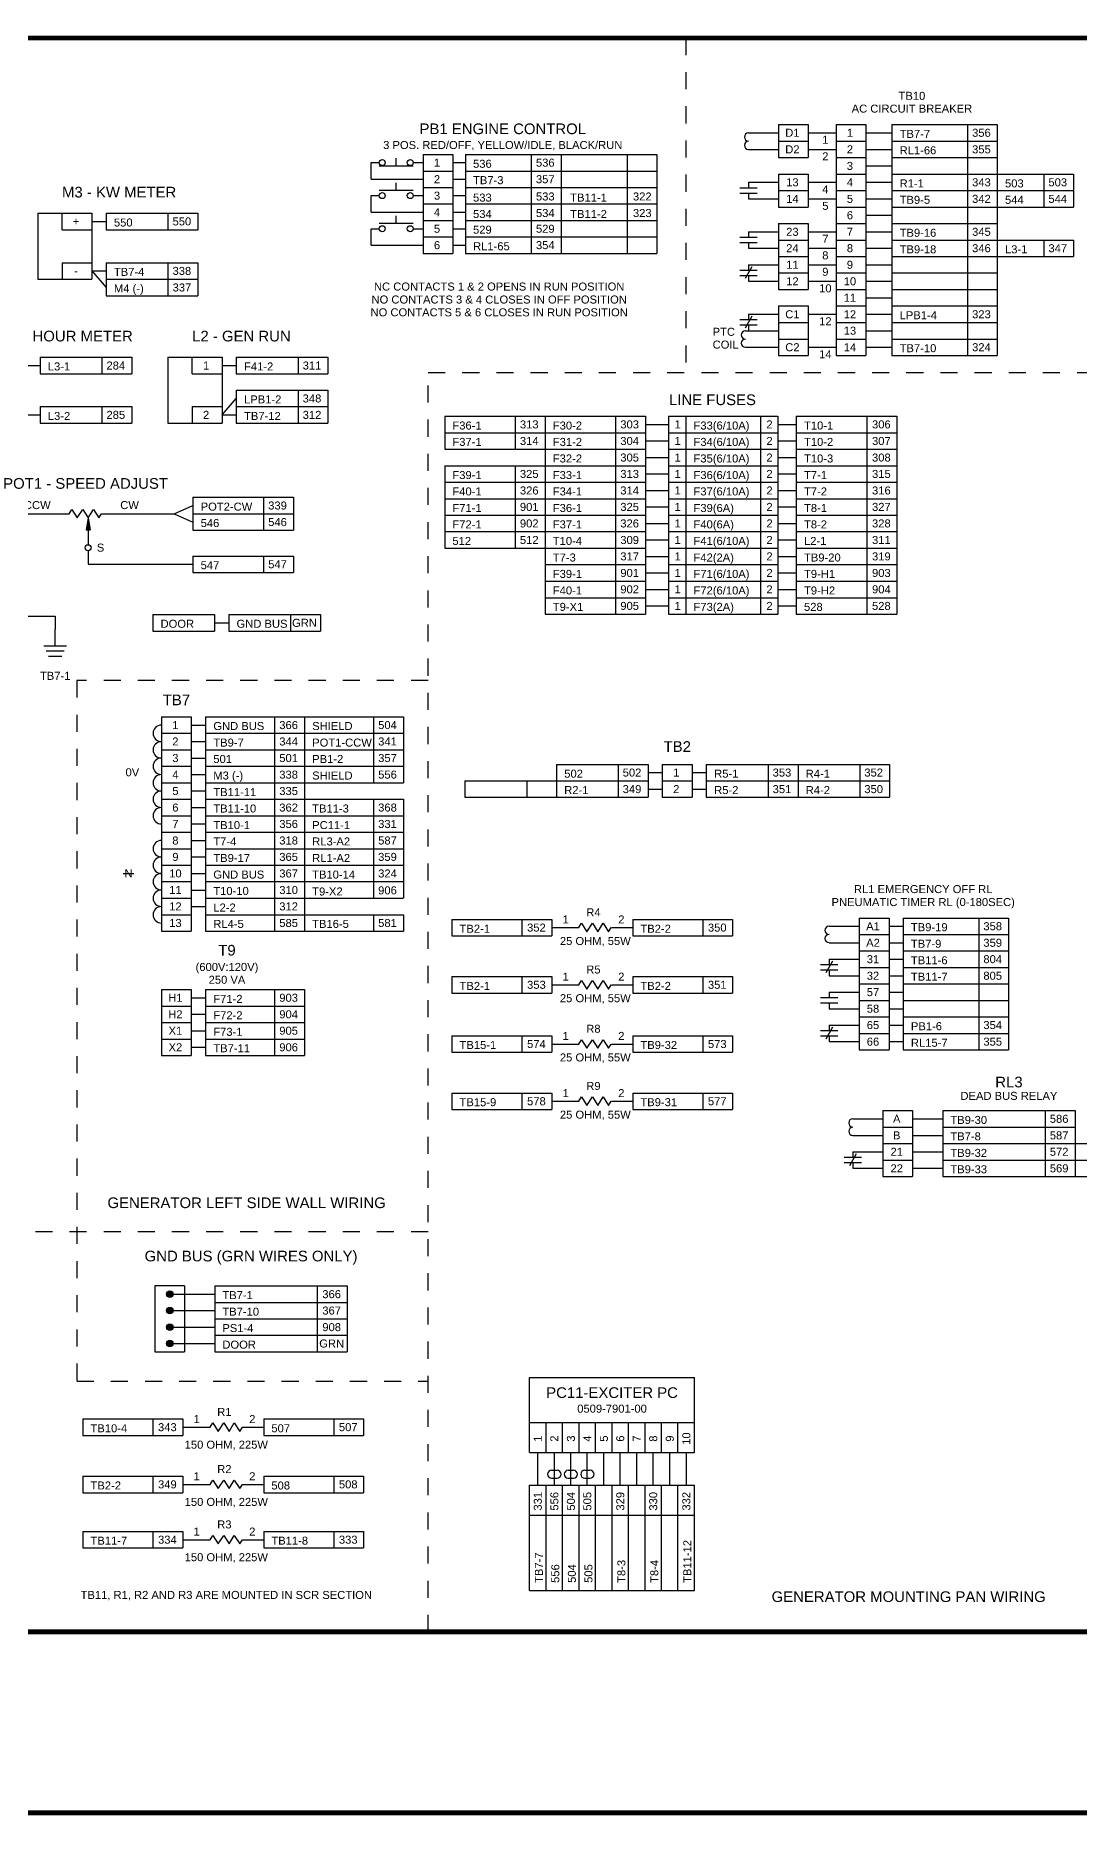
# Model space of a CAD drawing. Extents: x 1.2 to 17.9, y -2.5 to 7.9.
# Drawn here: x 6.13 to 12.24, y -2.49 to 7.93 of the extents above; entities that cross this region are included whole.
import ezdxf
from ezdxf.enums import TextEntityAlignment as Align

# ---------------------------------------------------------------- set-up
doc = ezdxf.new("R2010")
doc.units = 0
doc.header["$MEASUREMENT"] = 0
doc.linetypes.add('DASHED2', pattern=[0.375, 0.25, -0.125])
doc.layers.get('0').update_dxf_attribs({"linetype": 'CONTINUOUS'})
doc.layers.add('DRAWING', color=7, linetype='CONTINUOUS')
doc.styles.get("Standard").update_dxf_attribs({"font": 'ARIAL.TTF'})

# ---------------------------------------------------------------- blocks, each defined once
blk = doc.blocks.new('npcap')
for p, q in [((0, 0.051), (0, -0.051)), ((0.031, 0.051), (0.031, -0.051))]:
    blk.add_line(p, q)
blk = doc.blocks.new('N_C_contact')
for p, q in [((0.051, 0.031), (-0.051, 0.031)), ((0.051, 0), (-0.051, 0)), ((-0.02, -0.019), (0.02, 0.05))]:
    blk.add_line(p, q)
blk = doc.blocks.new('resistor')
for p, q in [((0, 0), (0.016, 0.025)), ((0.016, 0.025), (0.047, -0.025)), ((0.047, -0.025), (0.08, 0.025)), ((0.08, 0.025), (0.111, -0.025)), ((0.111, -0.025), (0.142, 0.025)), ((0.142, 0.025), (0.174, -0.025)), ((0.174, -0.025), (0.189, 0))]:
    blk.add_line(p, q)
blk = doc.blocks.new('dot')
h = blk.add_hatch(color=256)
edge = h.paths.add_edge_path()
edge.add_arc((0, 0), 0.0249, 0, 360)
blk.add_circle((0, 0), 0.0249)
blk = doc.blocks.new('pot_arrow')
blk.add_hatch(color=256).paths.add_polyline_path([(-0.068, 0.011), (-0.068, -0.011), (0, 0)])
for p, q in [((-0.068, 0.011), (-0.068, -0.011)), ((0, 0), (-0.068, 0.011)), ((0, 0), (-0.068, -0.011))]:
    blk.add_line(p, q)
blk = doc.blocks.new('gnd')
for p, q in [((0, -0.099), (0, 0)), ((0.066, -0.099), (-0.066, -0.099)), ((0.053, -0.13), (-0.053, -0.13)), ((0.039, -0.161), (-0.039, -0.161))]:
    blk.add_line(p, q)

msp = doc.modelspace()

# ---------------------------------------------------------------- linework, layer by layer
at = {"color": 7, "const_width": 0.0288}
msp.add_lwpolyline([(17.853, -2.476), (17.853, 7.919), (1.221, 7.919), (1.221, -2.476)], close=True, dxfattribs=at)
msp.add_lwpolyline([(1.221, -1.416), (17.853, -1.416)], dxfattribs=at)
at = {"layer": 'DRAWING', "color": 7, "linetype": 'DASHED2', "ltscale": 0.25}
for p, q in [((9.933, 7.919), (9.933, 5.96)), ((8.424, -1.416), (8.424, 5.96)), ((8.424, 5.96), (13.482, 5.96)), ((6.366, 4.156), (6.366, 0.053)), ((8.424, 4.156), (6.366, 4.156)), ((8.424, 0.927), (1.221, 0.927)), ((6.366, 0.053), (8.424, 0.053))]:
    msp.add_line(p, q, dxfattribs=at)
at = {"layer": 'DRAWING', "color": 7}
for p, q in [((10.475, 7.412), (10.475, 7.219)), ((10.475, 7.412), (10.65, 7.412)), ((10.65, 7.412), (10.65, 7.219)), ((10.813, 7.412), (10.813, 6.06)), ((10.813, 7.412), (10.987, 7.412)), ((10.987, 7.412), (10.987, 6.06)), ((11.14, 7.412), (11.14, 6.06)), ((11.14, 7.412), (11.757, 7.412)), ((11.582, 7.412), (11.582, 6.06)), ((11.757, 7.412), (11.757, 6.06)), ((10.3, 7.364), (10.475, 7.364)), ((10.475, 7.315), (10.65, 7.315)), ((10.65, 7.364), (10.813, 7.364)), ((10.813, 7.315), (10.987, 7.315)), ((10.987, 7.364), (11.14, 7.364)), ((11.14, 7.315), (11.757, 7.315)), ((8.237, 7.171), (8.237, 7.215)), ((8.394, 7.237), (8.569, 7.237)), ((8.394, 7.237), (8.394, 6.657)), ((8.569, 7.237), (8.569, 6.657)), ((8.642, 7.237), (9.764, 7.237)), ((8.642, 7.237), (8.642, 6.657)), ((9.028, 7.237), (9.028, 6.657)), ((9.203, 7.237), (9.203, 6.657)), ((9.589, 7.237), (9.589, 6.657)), ((9.764, 7.237), (9.764, 6.657)), ((10.3, 7.267), (10.475, 7.267)), ((10.475, 7.219), (10.65, 7.219)), ((10.65, 7.267), (10.813, 7.267)), ((10.813, 7.219), (10.987, 7.219)), ((10.987, 7.267), (11.14, 7.267)), ((11.14, 7.219), (11.757, 7.219)), ((8.091, 7.092), (8.091, 7.189)), ((8.091, 7.189), (8.137, 7.189)), ((8.091, 7.092), (8.394, 7.092)), ((8.137, 7.171), (8.336, 7.171)), ((8.336, 7.189), (8.394, 7.189)), ((8.394, 7.14), (8.569, 7.14)), ((8.569, 7.189), (8.642, 7.189)), ((8.569, 7.092), (8.642, 7.092)), ((8.642, 7.14), (9.764, 7.14)), ((10.475, 7.122), (10.65, 7.122)), ((10.475, 7.122), (10.475, 6.929)), ((10.65, 7.122), (10.65, 6.929)), ((10.813, 7.122), (10.987, 7.122)), ((10.987, 7.17), (11.14, 7.17)), ((11.14, 7.122), (12.204, 7.122)), ((12.029, 7.122), (12.029, 6.929)), ((12.204, 7.122), (12.204, 6.929)), ((8.091, 6.996), (8.137, 6.996)), ((8.091, 6.899), (8.091, 6.996)), ((8.137, 7.027), (8.336, 7.027)), ((8.237, 7.027), (8.237, 7.071)), ((8.336, 6.996), (8.394, 6.996)), ((8.394, 7.044), (8.569, 7.044)), ((8.569, 6.996), (8.642, 6.996)), ((8.642, 7.044), (9.764, 7.044)), ((10.3, 7.074), (10.475, 7.074)), ((10.3, 7.074), (10.3, 7.043)), ((10.3, 7.011), (10.3, 6.977)), ((10.475, 7.026), (10.65, 7.026)), ((10.65, 7.074), (10.813, 7.074)), ((10.813, 7.026), (10.987, 7.026)), ((10.987, 7.074), (11.14, 7.074)), ((11.14, 7.026), (12.204, 7.026)), ((6.138, 6.893), (6.138, 6.507)), ((6.138, 6.893), (6.455, 6.893)), ((6.28, 6.796), (6.28, 6.893)), ((6.455, 6.893), (6.455, 6.507)), ((6.539, 6.893), (7.075, 6.893)), ((6.539, 6.893), (6.539, 6.796)), ((6.9, 6.893), (6.9, 6.796)), ((7.075, 6.893), (7.075, 6.796)), ((8.091, 6.899), (8.394, 6.899)), ((8.394, 6.947), (8.569, 6.947)), ((8.569, 6.899), (8.642, 6.899)), ((8.642, 6.947), (9.764, 6.947)), ((10.3, 6.977), (10.475, 6.977)), ((10.475, 6.929), (10.65, 6.929)), ((10.65, 6.977), (10.813, 6.977)), ((10.813, 6.929), (10.987, 6.929)), ((10.987, 6.977), (11.14, 6.977)), ((10.987, 6.881), (11.14, 6.881)), ((11.14, 6.929), (12.204, 6.929)), ((6.28, 6.796), (6.455, 6.796)), ((6.455, 6.845), (6.539, 6.845)), ((6.539, 6.796), (7.075, 6.796)), ((8.091, 6.802), (8.137, 6.802)), ((8.091, 6.706), (8.091, 6.802)), ((8.137, 6.834), (8.336, 6.834)), ((8.237, 6.834), (8.237, 6.878)), ((8.336, 6.802), (8.394, 6.802)), ((8.394, 6.851), (8.569, 6.851)), ((8.569, 6.802), (8.642, 6.802)), ((8.642, 6.851), (9.764, 6.851)), ((10.3, 6.784), (10.475, 6.784)), ((10.3, 6.784), (10.3, 6.753)), ((10.475, 6.832), (10.65, 6.832)), ((10.475, 6.832), (10.475, 6.446)), ((10.65, 6.832), (10.65, 6.446)), ((10.65, 6.784), (10.813, 6.784)), ((10.813, 6.832), (10.987, 6.832)), ((10.987, 6.784), (11.14, 6.784)), ((11.14, 6.832), (11.757, 6.832)), ((8.091, 6.706), (8.394, 6.706)), ((8.394, 6.754), (8.569, 6.754)), ((8.569, 6.706), (8.642, 6.706)), ((8.642, 6.754), (9.764, 6.754)), ((10.3, 6.722), (10.3, 6.688)), ((10.3, 6.688), (10.475, 6.688)), ((10.475, 6.736), (10.65, 6.736)), ((10.65, 6.688), (10.813, 6.688)), ((10.813, 6.736), (10.987, 6.736)), ((10.987, 6.688), (11.14, 6.688)), ((11.14, 6.736), (12.204, 6.736)), ((12.029, 6.736), (12.029, 6.639)), ((12.204, 6.736), (12.204, 6.639)), ((6.28, 6.603), (6.455, 6.603)), ((6.28, 6.603), (6.28, 6.507)), ((6.539, 6.603), (7.075, 6.603)), ((6.539, 6.603), (6.539, 6.41)), ((6.9, 6.603), (6.9, 6.41)), ((7.075, 6.603), (7.075, 6.41)), ((8.394, 6.657), (8.569, 6.657)), ((8.642, 6.657), (9.764, 6.657)), ((10.3, 6.591), (10.3, 6.56)), ((10.3, 6.591), (10.475, 6.591)), ((10.475, 6.639), (10.65, 6.639)), ((10.65, 6.591), (10.813, 6.591)), ((10.813, 6.639), (10.987, 6.639)), ((10.987, 6.591), (11.14, 6.591)), ((11.14, 6.639), (12.204, 6.639)), ((6.138, 6.507), (6.455, 6.507)), ((6.455, 6.555), (6.539, 6.458)), ((6.455, 6.555), (6.539, 6.555)), ((6.539, 6.507), (7.075, 6.507)), ((10.3, 6.528), (10.3, 6.494)), ((10.3, 6.494), (10.475, 6.494)), ((10.475, 6.543), (10.65, 6.543)), ((10.65, 6.494), (10.813, 6.494)), ((10.813, 6.543), (10.987, 6.543)), ((10.987, 6.494), (11.14, 6.494)), ((11.14, 6.543), (11.757, 6.543)), ((6.539, 6.41), (7.075, 6.41)), ((10.475, 6.446), (10.65, 6.446)), ((10.813, 6.446), (10.987, 6.446)), ((10.987, 6.398), (11.14, 6.398)), ((11.14, 6.446), (11.757, 6.446)), ((10.3, 6.301), (10.3, 6.27)), ((10.3, 6.301), (10.475, 6.301)), ((10.475, 6.35), (10.65, 6.35)), ((10.475, 6.35), (10.475, 6.06)), ((10.65, 6.35), (10.65, 6.06)), ((10.65, 6.301), (10.813, 6.301)), ((10.813, 6.35), (10.987, 6.35)), ((10.987, 6.301), (11.14, 6.301)), ((11.14, 6.35), (11.757, 6.35)), ((10.282, 6.205), (10.475, 6.205)), ((10.3, 6.239), (10.3, 6.205)), ((10.475, 6.253), (10.65, 6.253)), ((10.475, 6.156), (10.65, 6.156)), ((10.813, 6.253), (10.987, 6.253)), ((10.813, 6.156), (10.987, 6.156)), ((10.987, 6.205), (11.14, 6.205)), ((11.14, 6.253), (11.757, 6.253)), ((11.14, 6.156), (11.757, 6.156)), ((6.152, 6.05), (6.152, 5.953)), ((6.152, 6.05), (6.688, 6.05)), ((6.513, 6.05), (6.513, 5.953)), ((6.688, 6.05), (6.688, 5.953)), ((6.9, 6.05), (6.9, 5.663)), ((6.9, 6.05), (7.217, 6.05)), ((7.042, 5.953), (7.042, 6.05)), ((7.217, 6.05), (7.217, 5.663)), ((7.3, 6.05), (7.3, 5.953)), ((7.3, 6.05), (7.837, 6.05)), ((7.662, 6.05), (7.662, 5.953)), ((7.837, 6.05), (7.837, 5.953)), ((10.282, 6.108), (10.475, 6.108)), ((10.475, 6.06), (10.65, 6.06)), ((10.65, 6.108), (10.813, 6.108)), ((10.813, 6.06), (10.987, 6.06)), ((10.987, 6.108), (11.14, 6.108)), ((11.14, 6.06), (11.757, 6.06)), ((6.068, 6.001), (6.152, 6.001)), ((6.152, 5.953), (6.688, 5.953)), ((7.042, 5.953), (7.217, 5.953)), ((7.217, 6.001), (7.3, 6.001)), ((7.3, 5.953), (7.837, 5.953)), ((7.3, 5.857), (7.837, 5.857)), ((7.3, 5.857), (7.3, 5.663)), ((7.662, 5.857), (7.662, 5.663)), ((7.837, 5.857), (7.837, 5.663)), ((6.152, 5.76), (6.688, 5.76)), ((6.152, 5.76), (6.152, 5.663)), ((6.513, 5.76), (6.513, 5.663)), ((6.688, 5.76), (6.688, 5.663)), ((7.042, 5.76), (7.217, 5.76)), ((7.042, 5.76), (7.042, 5.663)), ((7.217, 5.712), (7.3, 5.808)), ((7.3, 5.76), (7.837, 5.76)), ((6.068, 5.712), (6.152, 5.712)), ((6.152, 5.663), (6.688, 5.663)), ((6.9, 5.663), (7.217, 5.663)), ((7.217, 5.712), (7.3, 5.712)), ((7.3, 5.663), (7.837, 5.663)), ((8.521, 5.704), (9.697, 5.704)), ((8.521, 5.704), (8.521, 5.511)), ((8.934, 5.704), (8.934, 5.511)), ((9.109, 5.704), (9.109, 4.545)), ((9.522, 5.704), (9.522, 4.545)), ((9.697, 5.704), (9.697, 4.545)), ((9.697, 5.656), (9.832, 5.656)), ((9.832, 5.704), (10.471, 5.704)), ((9.832, 5.704), (9.832, 4.545)), ((9.933, 5.704), (9.933, 4.545)), ((10.371, 5.704), (10.371, 4.545)), ((10.471, 5.704), (10.471, 4.545)), ((10.471, 5.656), (10.58, 5.656)), ((10.58, 5.704), (11.168, 5.704)), ((10.58, 5.704), (10.58, 4.545)), ((10.993, 5.704), (10.993, 4.545)), ((11.168, 5.704), (11.168, 4.545)), ((8.521, 5.607), (9.697, 5.607)), ((9.697, 5.559), (9.832, 5.559)), ((9.832, 5.607), (10.471, 5.607)), ((10.471, 5.559), (10.58, 5.559)), ((10.58, 5.607), (11.168, 5.607)), ((8.521, 5.511), (9.697, 5.511)), ((9.697, 5.462), (9.832, 5.462)), ((9.832, 5.511), (10.471, 5.511)), ((10.471, 5.462), (10.58, 5.462)), ((10.58, 5.511), (11.168, 5.511)), ((8.521, 5.414), (9.697, 5.414)), ((8.521, 5.414), (8.521, 4.931)), ((8.521, 5.318), (9.697, 5.318)), ((8.934, 5.414), (8.934, 4.931)), ((9.697, 5.366), (9.832, 5.366)), ((9.832, 5.414), (10.471, 5.414)), ((9.832, 5.318), (10.471, 5.318)), ((10.471, 5.366), (10.58, 5.366)), ((10.58, 5.414), (11.168, 5.414)), ((10.58, 5.318), (11.168, 5.318)), ((7.047, 5.229), (7.635, 5.229)), ((7.047, 5.229), (7.047, 5.036)), ((7.46, 5.229), (7.46, 5.036)), ((7.635, 5.229), (7.635, 5.036)), ((8.521, 5.221), (9.697, 5.221)), ((9.697, 5.269), (9.832, 5.269)), ((9.832, 5.221), (10.471, 5.221)), ((10.471, 5.269), (10.58, 5.269)), ((10.58, 5.221), (11.168, 5.221)), ((5.904, 5.133), (6.322, 5.133)), ((6.511, 5.133), (6.937, 5.133)), ((6.937, 5.133), (7.047, 5.181)), ((6.937, 5.133), (7.047, 5.084)), ((7.047, 5.133), (7.635, 5.133)), ((8.521, 5.124), (9.697, 5.124)), ((9.697, 5.173), (9.832, 5.173)), ((9.832, 5.124), (10.471, 5.124)), ((10.471, 5.173), (10.58, 5.173)), ((10.58, 5.124), (11.168, 5.124)), ((6.433, 5.107), (6.433, 4.952)), ((7.047, 5.036), (7.635, 5.036)), ((8.521, 5.028), (9.697, 5.028)), ((9.697, 5.076), (9.832, 5.076)), ((9.832, 5.028), (10.471, 5.028)), ((10.471, 5.076), (10.58, 5.076)), ((10.58, 5.028), (11.168, 5.028)), ((6.433, 4.916), (6.433, 4.837)), ((8.521, 4.931), (9.697, 4.931)), ((9.697, 4.979), (9.832, 4.979)), ((9.832, 4.931), (10.471, 4.931)), ((10.471, 4.979), (10.58, 4.979)), ((10.58, 4.931), (11.168, 4.931)), ((6.433, 4.837), (7.047, 4.837)), ((7.047, 4.885), (7.635, 4.885)), ((7.047, 4.885), (7.047, 4.789)), ((7.46, 4.885), (7.46, 4.789)), ((7.635, 4.885), (7.635, 4.789)), ((9.109, 4.835), (9.697, 4.835)), ((9.697, 4.883), (9.832, 4.883)), ((9.832, 4.835), (10.471, 4.835)), ((10.471, 4.883), (10.58, 4.883)), ((10.58, 4.835), (11.168, 4.835)), ((7.047, 4.789), (7.635, 4.789)), ((9.109, 4.738), (9.697, 4.738)), ((9.697, 4.786), (9.832, 4.786)), ((9.832, 4.738), (10.471, 4.738)), ((10.471, 4.786), (10.58, 4.786)), ((10.58, 4.738), (11.168, 4.738)), ((9.109, 4.641), (9.697, 4.641)), ((9.697, 4.69), (9.832, 4.69)), ((9.697, 4.593), (9.832, 4.593)), ((9.832, 4.641), (10.471, 4.641)), ((10.471, 4.69), (10.58, 4.69)), ((10.471, 4.593), (10.58, 4.593)), ((10.58, 4.641), (11.168, 4.641)), ((5.357, 4.533), (6.24, 4.533)), ((6.24, 4.533), (6.24, 4.457)), ((6.812, 4.542), (6.812, 4.446)), ((6.812, 4.542), (7.173, 4.542)), ((7.173, 4.542), (7.173, 4.446)), ((7.173, 4.494), (7.256, 4.494)), ((7.256, 4.542), (7.793, 4.542)), ((7.256, 4.542), (7.256, 4.446)), ((7.618, 4.542), (7.618, 4.446)), ((7.793, 4.542), (7.793, 4.446)), ((9.109, 4.545), (9.697, 4.545)), ((9.832, 4.545), (10.471, 4.545)), ((10.58, 4.545), (11.168, 4.545)), ((6.812, 4.446), (7.173, 4.446)), ((7.256, 4.446), (7.793, 4.446)), ((6.862, 3.943), (6.862, 2.688)), ((6.862, 3.943), (7.037, 3.943)), ((7.037, 3.943), (7.037, 2.688)), ((7.037, 3.895), (7.121, 3.895)), ((7.121, 3.943), (7.121, 2.688)), ((7.121, 3.943), (8.279, 3.943)), ((7.525, 3.943), (7.525, 2.688)), ((7.7, 3.943), (7.7, 2.688)), ((8.104, 3.943), (8.104, 3.557)), ((8.279, 3.943), (8.279, 3.557)), ((6.862, 3.847), (7.037, 3.847)), ((7.037, 3.799), (7.121, 3.799)), ((7.121, 3.847), (8.279, 3.847)), ((6.862, 3.75), (7.037, 3.75)), ((6.862, 3.654), (7.037, 3.654)), ((7.037, 3.702), (7.121, 3.702)), ((7.121, 3.75), (8.279, 3.75)), ((7.121, 3.654), (8.279, 3.654)), ((9.175, 3.665), (9.175, 3.472)), ((9.175, 3.665), (9.712, 3.665)), ((9.537, 3.665), (9.537, 3.472)), ((9.712, 3.665), (9.712, 3.472)), ((9.795, 3.665), (9.795, 3.472)), ((9.795, 3.665), (9.97, 3.665)), ((9.97, 3.665), (9.97, 3.472)), ((10.053, 3.665), (10.053, 3.472)), ((10.053, 3.665), (11.126, 3.665)), ((10.415, 3.665), (10.415, 3.472)), ((10.59, 3.665), (10.59, 3.472)), ((10.951, 3.665), (10.951, 3.472)), ((11.126, 3.665), (11.126, 3.472)), ((6.862, 3.557), (7.037, 3.557)), ((7.037, 3.605), (7.121, 3.605)), ((7.121, 3.557), (8.279, 3.557)), ((8.639, 3.569), (9.712, 3.569)), ((8.639, 3.569), (8.639, 3.472)), ((9.001, 3.569), (9.001, 3.472)), ((9.712, 3.617), (9.795, 3.617)), ((9.795, 3.569), (9.97, 3.569)), ((9.97, 3.617), (10.053, 3.617)), ((10.053, 3.569), (11.126, 3.569)), ((6.862, 3.461), (7.037, 3.461)), ((7.037, 3.509), (7.121, 3.509)), ((7.121, 3.461), (8.279, 3.461)), ((8.104, 3.461), (8.104, 2.879)), ((8.279, 3.461), (8.279, 2.881)), ((8.639, 3.472), (9.712, 3.472)), ((9.712, 3.52), (9.795, 3.52)), ((9.795, 3.472), (9.97, 3.472)), ((9.97, 3.52), (10.053, 3.52)), ((10.053, 3.472), (11.126, 3.472)), ((6.862, 3.364), (7.037, 3.364)), ((7.037, 3.412), (7.121, 3.412)), ((7.121, 3.364), (8.279, 3.364)), ((6.862, 3.267), (7.037, 3.267)), ((7.037, 3.316), (7.121, 3.316)), ((7.121, 3.267), (8.279, 3.267)), ((6.862, 3.171), (7.037, 3.171)), ((7.037, 3.219), (7.121, 3.219)), ((7.121, 3.171), (8.279, 3.171)), ((6.639, 3.026), (6.701, 3.026)), ((6.862, 3.074), (7.037, 3.074)), ((7.037, 3.123), (7.121, 3.123)), ((7.037, 3.026), (7.121, 3.026)), ((7.121, 3.074), (8.279, 3.074)), ((6.862, 2.978), (7.037, 2.978)), ((7.037, 2.929), (7.121, 2.929)), ((7.121, 2.978), (8.279, 2.978)), ((6.862, 2.881), (7.037, 2.881)), ((7.037, 2.833), (7.121, 2.833)), ((7.121, 2.881), (8.277, 2.881)), ((6.862, 2.784), (7.037, 2.784)), ((7.121, 2.784), (8.279, 2.784)), ((8.104, 2.784), (8.104, 2.688)), ((8.279, 2.784), (8.279, 2.688)), ((8.563, 2.757), (9.148, 2.757)), ((8.563, 2.757), (8.563, 2.66)), ((8.973, 2.757), (8.973, 2.66)), ((9.148, 2.757), (9.148, 2.66)), ((9.622, 2.757), (10.207, 2.757)), ((9.622, 2.757), (9.622, 2.66)), ((10.032, 2.757), (10.032, 2.66)), ((10.207, 2.757), (10.207, 2.66)), ((10.772, 2.717), (10.948, 2.717)), ((10.948, 2.765), (10.948, 1.993)), ((10.948, 2.765), (11.123, 2.765)), ((11.123, 2.765), (11.123, 1.993)), ((11.123, 2.717), (11.206, 2.717)), ((11.206, 2.765), (11.823, 2.765)), ((11.206, 2.765), (11.206, 1.993)), ((11.648, 2.765), (11.648, 1.993)), ((11.823, 2.765), (11.823, 1.993)), ((6.862, 2.688), (7.037, 2.688)), ((7.121, 2.688), (8.279, 2.688)), ((8.563, 2.66), (9.148, 2.66)), ((9.148, 2.709), (9.307, 2.709)), ((9.497, 2.709), (9.622, 2.709)), ((9.622, 2.66), (10.207, 2.66)), ((10.772, 2.62), (10.948, 2.62)), ((10.948, 2.669), (11.123, 2.669)), ((11.123, 2.62), (11.206, 2.62)), ((11.206, 2.669), (11.823, 2.669)), ((10.772, 2.524), (10.948, 2.524)), ((10.772, 2.524), (10.772, 2.493)), ((10.948, 2.572), (11.123, 2.572)), ((11.123, 2.524), (11.206, 2.524)), ((11.206, 2.572), (11.823, 2.572)), ((8.563, 2.422), (9.148, 2.422)), ((8.563, 2.422), (8.563, 2.325)), ((8.973, 2.422), (8.973, 2.325)), ((9.148, 2.422), (9.148, 2.325)), ((9.622, 2.422), (10.207, 2.422)), ((9.622, 2.422), (9.622, 2.325)), ((10.032, 2.422), (10.032, 2.325)), ((10.207, 2.422), (10.207, 2.325)), ((10.772, 2.461), (10.772, 2.427)), ((10.772, 2.427), (10.948, 2.427)), ((10.948, 2.476), (11.123, 2.476)), ((11.123, 2.427), (11.206, 2.427)), ((11.206, 2.476), (11.823, 2.476)), ((6.862, 2.346), (6.862, 1.96)), ((6.862, 2.346), (7.037, 2.346)), ((7.037, 2.346), (7.037, 1.96)), ((7.037, 2.298), (7.121, 2.298)), ((7.121, 2.346), (7.7, 2.346)), ((7.121, 2.346), (7.121, 1.96)), ((7.525, 2.346), (7.525, 1.96)), ((7.7, 2.346), (7.7, 1.96)), ((8.563, 2.325), (9.148, 2.325)), ((9.148, 2.374), (9.307, 2.374)), ((9.497, 2.374), (9.622, 2.374)), ((9.622, 2.325), (10.207, 2.325)), ((10.772, 2.331), (10.948, 2.331)), ((10.772, 2.331), (10.772, 2.299)), ((10.948, 2.379), (11.123, 2.379)), ((11.123, 2.331), (11.206, 2.331)), ((11.206, 2.379), (11.823, 2.379)), ((6.862, 2.249), (7.037, 2.249)), ((7.037, 2.201), (7.121, 2.201)), ((7.121, 2.249), (7.7, 2.249)), ((10.772, 2.268), (10.772, 2.234)), ((10.772, 2.234), (10.948, 2.234)), ((10.948, 2.282), (11.123, 2.282)), ((11.123, 2.234), (11.206, 2.234)), ((11.206, 2.282), (11.823, 2.282)), ((6.862, 2.153), (7.037, 2.153)), ((7.037, 2.105), (7.121, 2.105)), ((7.121, 2.153), (7.7, 2.153)), ((10.772, 2.138), (10.948, 2.138)), ((10.772, 2.138), (10.772, 2.106)), ((10.948, 2.186), (11.123, 2.186)), ((10.948, 2.089), (11.123, 2.089)), ((11.123, 2.138), (11.206, 2.138)), ((11.206, 2.186), (11.823, 2.186)), ((11.206, 2.089), (11.823, 2.089)), ((6.862, 2.056), (7.037, 2.056)), ((7.037, 2.008), (7.121, 2.008)), ((7.121, 2.056), (7.7, 2.056)), ((8.563, 2.075), (9.148, 2.075)), ((8.563, 2.075), (8.563, 1.979)), ((8.973, 2.075), (8.973, 1.979)), ((9.148, 2.075), (9.148, 1.979)), ((9.148, 2.027), (9.307, 2.027)), ((9.497, 2.027), (9.622, 2.027)), ((9.622, 2.075), (10.207, 2.075)), ((9.622, 2.075), (9.622, 1.979)), ((10.032, 2.075), (10.032, 1.979)), ((10.207, 2.075), (10.207, 1.979)), ((10.772, 2.075), (10.772, 2.041)), ((10.772, 2.041), (10.948, 2.041)), ((10.948, 1.993), (11.123, 1.993)), ((11.123, 2.041), (11.206, 2.041)), ((11.206, 1.993), (11.823, 1.993)), ((6.862, 1.96), (7.037, 1.96)), ((7.121, 1.96), (7.7, 1.96)), ((8.563, 1.979), (9.148, 1.979)), ((9.622, 1.979), (10.207, 1.979)), ((8.563, 1.74), (9.148, 1.74)), ((8.563, 1.74), (8.563, 1.644)), ((8.973, 1.74), (8.973, 1.644)), ((9.148, 1.74), (9.148, 1.644)), ((9.148, 1.692), (9.307, 1.692)), ((9.497, 1.692), (9.622, 1.692)), ((9.622, 1.74), (9.622, 1.644)), ((9.622, 1.74), (10.207, 1.74)), ((10.032, 1.74), (10.032, 1.644)), ((10.207, 1.74), (10.207, 1.644)), ((8.563, 1.644), (9.148, 1.644)), ((9.622, 1.644), (10.207, 1.644)), ((10.911, 1.589), (11.086, 1.589)), ((11.086, 1.637), (11.086, 1.251)), ((11.086, 1.637), (11.261, 1.637)), ((11.261, 1.637), (11.261, 1.251)), ((11.261, 1.589), (11.437, 1.589)), ((11.437, 1.637), (12.212, 1.637)), ((11.437, 1.637), (11.437, 1.251)), ((12.038, 1.637), (12.038, 1.251)), ((12.212, 1.637), (12.212, 1.251)), ((10.911, 1.492), (11.086, 1.492)), ((11.086, 1.541), (11.261, 1.541)), ((11.261, 1.492), (11.437, 1.492)), ((11.437, 1.541), (12.212, 1.541)), ((10.911, 1.396), (11.086, 1.396)), ((10.911, 1.396), (10.911, 1.364)), ((11.086, 1.444), (11.261, 1.444)), ((11.261, 1.396), (11.437, 1.396)), ((11.437, 1.444), (12.988, 1.444)), ((10.911, 1.333), (10.911, 1.299)), ((10.911, 1.299), (11.086, 1.299)), ((11.086, 1.347), (11.261, 1.347)), ((11.261, 1.299), (11.437, 1.299)), ((11.437, 1.347), (12.988, 1.347)), ((11.086, 1.251), (11.261, 1.251)), ((11.437, 1.251), (12.988, 1.251)), ((6.998, 0.611), (6.823, 0.611)), ((6.823, 0.611), (6.823, 0.224)), ((6.911, 0.562), (7.174, 0.562)), ((6.998, 0.611), (6.998, 0.224)), ((7.174, 0.611), (7.174, 0.224)), ((7.174, 0.611), (7.95, 0.611)), ((7.775, 0.611), (7.775, 0.224)), ((7.95, 0.611), (7.95, 0.224)), ((6.911, 0.466), (7.174, 0.466)), ((7.174, 0.514), (7.95, 0.514)), ((7.174, 0.418), (7.95, 0.418)), ((6.911, 0.369), (7.174, 0.369)), ((7.174, 0.321), (7.95, 0.321)), ((6.823, 0.224), (6.998, 0.224)), ((6.911, 0.273), (7.174, 0.273)), ((7.174, 0.224), (7.95, 0.224)), ((9.018, -0.365), (9.018, 0.074)), ((9.018, 0.074), (9.984, 0.074)), ((9.984, -0.365), (9.984, 0.074)), ((6.402, -0.169), (6.987, -0.169)), ((6.402, -0.169), (6.402, -0.266)), ((6.812, -0.169), (6.812, -0.266)), ((6.987, -0.169), (6.987, -0.266)), ((7.461, -0.169), (8.046, -0.169)), ((7.461, -0.169), (7.461, -0.266)), ((7.871, -0.169), (7.871, -0.266)), ((8.046, -0.169), (8.046, -0.266)), ((9.018, -0.19), (9.984, -0.19)), ((9.115, -0.365), (9.115, -0.19)), ((9.211, -0.365), (9.211, -0.19)), ((9.308, -0.365), (9.308, -0.19)), ((9.404, -0.365), (9.404, -0.19)), ((9.501, -0.365), (9.501, -0.19)), ((9.598, -0.365), (9.598, -0.19)), ((9.694, -0.365), (9.694, -0.19)), ((9.791, -0.365), (9.791, -0.19)), ((9.887, -0.365), (9.887, -0.19)), ((6.402, -0.266), (6.987, -0.266)), ((6.987, -0.217), (7.147, -0.217)), ((7.336, -0.217), (7.461, -0.217)), ((7.461, -0.266), (8.046, -0.266)), ((9.018, -0.365), (9.984, -0.365)), ((9.066, -0.557), (9.066, -0.365)), ((9.163, -0.557), (9.163, -0.365)), ((9.26, -0.557), (9.26, -0.365)), ((9.356, -0.557), (9.356, -0.365)), ((9.453, -0.557), (9.453, -0.365)), ((9.549, -0.557), (9.549, -0.365)), ((9.646, -0.557), (9.646, -0.365)), ((9.742, -0.557), (9.742, -0.365)), ((9.839, -0.557), (9.839, -0.365)), ((9.936, -0.557), (9.936, -0.365)), ((6.402, -0.504), (6.987, -0.504)), ((6.402, -0.504), (6.402, -0.601)), ((6.812, -0.504), (6.812, -0.601)), ((6.987, -0.504), (6.987, -0.601)), ((7.461, -0.504), (8.046, -0.504)), ((7.461, -0.504), (7.461, -0.601)), ((7.871, -0.504), (7.871, -0.601)), ((8.046, -0.504), (8.046, -0.601)), ((9.147, -0.469), (9.179, -0.469)), ((9.147, -0.516), (9.179, -0.516)), ((9.244, -0.469), (9.275, -0.469)), ((9.244, -0.516), (9.275, -0.516)), ((9.341, -0.469), (9.372, -0.469)), ((9.341, -0.516), (9.372, -0.516)), ((6.402, -0.601), (6.987, -0.601)), ((6.987, -0.552), (7.147, -0.552)), ((7.336, -0.552), (7.461, -0.552)), ((7.461, -0.601), (8.046, -0.601)), ((9.018, -0.557), (9.984, -0.557)), ((9.018, -1.174), (9.018, -0.557)), ((9.115, -1.174), (9.115, -0.557)), ((9.211, -1.174), (9.211, -0.557)), ((9.308, -1.174), (9.308, -0.557)), ((9.404, -1.174), (9.404, -0.557)), ((9.501, -1.174), (9.501, -0.557)), ((9.598, -1.174), (9.598, -0.557)), ((9.694, -1.174), (9.694, -0.557)), ((9.791, -1.174), (9.791, -0.557)), ((9.887, -1.174), (9.887, -0.557)), ((9.984, -1.174), (9.984, -0.557)), ((6.402, -0.828), (6.987, -0.828)), ((6.402, -0.828), (6.402, -0.924)), ((6.812, -0.828), (6.812, -0.924)), ((6.987, -0.828), (6.987, -0.924)), ((7.461, -0.828), (8.046, -0.828)), ((7.461, -0.828), (7.461, -0.924)), ((7.871, -0.828), (7.871, -0.924)), ((8.046, -0.828), (8.046, -0.924)), ((9.018, -0.732), (9.984, -0.732)), ((6.402, -0.924), (6.987, -0.924)), ((6.987, -0.876), (7.147, -0.876)), ((7.336, -0.876), (7.461, -0.876)), ((7.461, -0.924), (8.046, -0.924)), ((9.018, -1.174), (9.984, -1.174))]:
    msp.add_line(p, q, dxfattribs=at)
for centre in [(8.155, 7.189), (8.319, 7.189), (8.155, 6.996), (8.319, 6.996), (8.155, 6.802), (8.319, 6.802), (6.433, 4.934)]:
    msp.add_circle(centre, 0.0176, dxfattribs=at)
for centre, radius, start, end in [((10.3, 7.339), 0.0241, 90, 270), ((10.3, 7.291), 0.0241, 90, 270), ((10.282, 6.18), 0.0241, 90, 270), ((10.282, 6.132), 0.0241, 90, 270), ((6.862, 3.847), 0.0483, 90, 270), ((6.862, 3.75), 0.0483, 90, 270), ((6.862, 3.654), 0.0483, 90, 270), ((6.862, 3.557), 0.0483, 90, 270), ((6.862, 3.461), 0.0483, 90, 270), ((6.862, 3.364), 0.0483, 90, 270), ((6.862, 3.171), 0.0483, 90, 270), ((6.862, 3.074), 0.0483, 90, 270), ((6.862, 2.978), 0.0483, 90, 270), ((6.862, 2.881), 0.0483, 90, 270), ((6.862, 2.784), 0.0483, 90, 270), ((10.772, 2.693), 0.0241, 90, 270), ((10.772, 2.645), 0.0241, 90, 270), ((10.911, 1.565), 0.0241, 90, 270), ((10.911, 1.516), 0.0241, 90, 270), ((9.147, -0.493), 0.0234, 90, 270), ((9.179, -0.493), 0.0234, 270, 90), ((9.244, -0.493), 0.0234, 90, 270), ((9.275, -0.493), 0.0234, 270, 90), ((9.341, -0.493), 0.0234, 90, 270), ((9.372, -0.493), 0.0234, 270, 90)]:
    msp.add_arc(centre, radius, start, end, dxfattribs=at)

# ---------------------------------------------------------------- block references
for name, p, rotation in [('npcap', (10.3, 7.011), 90), ('npcap', (10.3, 6.722), 90), ('N_C_contact', (10.3, 6.56), 180), ('N_C_contact', (10.3, 6.27), 180), ('pot_arrow', (6.433, 5.107), 90), ('N_C_contact', (10.772, 2.493), 180), ('npcap', (10.772, 2.268), 90), ('N_C_contact', (10.772, 2.106), 180), ('N_C_contact', (10.911, 1.364), 180)]:
    msp.add_blockref(name, p, dxfattribs=dict(at, rotation=rotation))
for name, p in [('resistor', (6.322, 5.133)), ('gnd', (6.24, 4.457)), ('resistor', (9.307, 2.709)), ('resistor', (9.307, 2.374)), ('resistor', (9.307, 2.027)), ('resistor', (9.307, 1.692)), ('resistor', (7.147, -0.217)), ('resistor', (7.147, -0.552)), ('resistor', (7.147, -0.876))]:
    msp.add_blockref(name, p, dxfattribs=at)
at = {"layer": 'DRAWING', "color": 7, "xscale": 0.75, "yscale": 0.75, "zscale": 0.75}
for p in [(6.911, 0.562), (6.911, 0.466), (6.911, 0.369), (6.911, 0.273)]:
    msp.add_blockref('dot', p, dxfattribs=at)

# ---------------------------------------------------------------- texts
at = {"layer": 'DRAWING', "color": 7}
for s, height, p in [('AC CIRCUIT BREAKER', 0.04688, (11.257, 7.482)), ('TB10', 0.0469, (11.257, 7.557)), ('PB1 ENGINE CONTROL', 0.0625, (8.861, 7.356)), ('3 POS. RED/OFF, YELLOW/IDLE, BLACK/RUN', 0.04688, (8.861, 7.269)), ('NC CONTACTS 1 & 2 OPENS IN RUN POSITION', 0.04688, (8.84, 6.44)), ('NO CONTACTS 3 & 4 CLOSES IN OFF POSITION', 0.04688, (8.84, 6.364)), ('NO CONTACTS 5 & 6 CLOSES IN RUN POSITION', 0.04688, (8.84, 6.289)), ('LINE FUSES', 0.0625, (10.089, 5.769)), ('POT1 - SPEED ADJUST', 0.0625, (6.418, 5.279)), ('TB7-1', 0.0469, (6.24, 4.16)), ('TB7', 0.0625, (6.95, 4.011)), ('TB2', 0.0625, (9.883, 3.738)), ('RL1 EMERGENCY OFF RL', 0.04688, (11.323, 2.911)), ('PNEUMATIC TIMER RL (0-180SEC)', 0.04688, (11.323, 2.835)), ('T9', 0.0625, (7.246, 2.545)), ('25 OHM, 55W', 0.04688, (9.403, 2.607)), ('(600V:120V)', 0.04688, (7.246, 2.455)), ('250 VA', 0.0469, (7.246, 2.38)), ('25 OHM, 55W', 0.04688, (9.403, 2.272)), ('25 OHM, 55W', 0.04688, (9.403, 1.925)), ('RL3', 0.0625, (11.825, 1.773)), ('DEAD BUS RELAY', 0.04688, (11.825, 1.7)), ('25 OHM, 55W', 0.04688, (9.403, 1.59)), ('GENERATOR LEFT SIDE WALL WIRING', 0.0625, (7.361, 1.066)), ('GND BUS (GRN WIRES ONLY)', 0.0625, (7.387, 0.754)), ('PC11-EXCITER PC', 0.0625, (9.501, -0.046)), ('0509-7901-00', 0.04688, (9.501, -0.132)), ('150 OHM, 225W', 0.04688, (7.242, -0.343)), ('150 OHM, 225W', 0.04688, (7.242, -0.678)), ('150 OHM, 225W', 0.04688, (7.242, -1.002)), ('TB11, R1, R2 AND R3 ARE MOUNTED IN SCR SECTION', 0.04688, (7.242, -1.223)), ('GENERATOR MOUNTING PAN WIRING', 0.0625, (11.238, -1.241))]:
    msp.add_text(s, height=height, dxfattribs=at).set_placement(p, align=Align.CENTER)
for s, p in [('D1', (10.557, 7.364)), ('1', (10.75, 7.323)), ('1', (10.894, 7.364)), ('356', (11.664, 7.364)), ('1', (8.476, 7.189)), ('536', (9.11, 7.189)), ('D2', (10.557, 7.267)), ('2', (10.75, 7.226)), ('3', (10.894, 7.17)), ('2', (10.894, 7.267)), ('355', (11.664, 7.267)), ('2', (8.476, 7.092)), ('357', (9.11, 7.092)), ('13', (10.557, 7.074)), ('4', (10.894, 7.074)), ('343', (11.664, 7.074)), ('503', (12.111, 7.074)), ('3', (8.476, 6.996)), ('533', (9.11, 6.991)), ('322', (9.678, 6.991)), ('14', (10.557, 6.977)), ('4', (10.75, 7.033)), ('5', (10.894, 6.977)), ('342', (11.664, 6.977)), ('544', (12.111, 6.977)), ('4', (8.476, 6.899)), ('534', (9.11, 6.894)), ('323', (9.678, 6.894)), ('5', (10.75, 6.936)), ('6', (10.894, 6.881)), ('+', (6.362, 6.845)), ('550', (6.982, 6.845)), ('5', (8.476, 6.802)), ('529', (9.11, 6.802)), ('23', (10.557, 6.784)), ('7', (10.894, 6.784)), ('345', (11.664, 6.784)), ('6', (8.476, 6.706)), ('354', (9.11, 6.706)), ('24', (10.557, 6.688)), ('7', (10.75, 6.743)), ('8', (10.894, 6.688)), ('346', (11.664, 6.688)), ('347', (12.111, 6.688)), ('338', (6.982, 6.555)), ('11', (10.557, 6.591)), ('8', (10.75, 6.646)), ('9', (10.75, 6.55)), ('9', (10.894, 6.591)), ('-', (6.362, 6.555)), ('337', (6.982, 6.458)), ('12', (10.557, 6.494)), ('10', (10.75, 6.453)), ('10', (10.894, 6.494)), ('11', (10.894, 6.398)), ('C1', (10.557, 6.301)), ('12', (10.75, 6.26)), ('12', (10.894, 6.301)), ('323', (11.664, 6.301)), ('13', (10.894, 6.205)), ('C2', (10.557, 6.108)), ('14', (10.75, 6.067)), ('14', (10.894, 6.108)), ('324', (11.664, 6.108)), ('284', (6.595, 6.001)), ('1', (7.124, 6.001)), ('311', (7.744, 6.001)), ('285', (6.595, 5.712)), ('2', (7.124, 5.712)), ('348', (7.744, 5.808)), ('312', (7.744, 5.712)), ('313', (9.016, 5.656)), ('303', (9.604, 5.656)), ('1', (9.885, 5.656)), ('2', (10.423, 5.656)), ('306', (11.078, 5.656)), ('314', (9.016, 5.559)), ('304', (9.604, 5.559)), ('1', (9.885, 5.559)), ('2', (10.423, 5.559)), ('307', (11.078, 5.559)), ('305', (9.604, 5.462)), ('1', (9.885, 5.462)), ('2', (10.423, 5.462)), ('308', (11.078, 5.462)), ('325', (9.016, 5.366)), ('313', (9.604, 5.366)), ('1', (9.885, 5.366)), ('2', (10.423, 5.366)), ('315', (11.078, 5.366)), ('326', (9.016, 5.269)), ('314', (9.604, 5.269)), ('1', (9.885, 5.269)), ('2', (10.423, 5.269)), ('316', (11.078, 5.269)), ('339', (7.542, 5.181)), ('546', (7.542, 5.084)), ('901', (9.016, 5.173)), ('325', (9.604, 5.173)), ('1', (9.885, 5.173)), ('2', (10.423, 5.173)), ('327', (11.078, 5.173)), ('902', (9.016, 5.076)), ('512', (9.016, 4.979)), ('326', (9.604, 5.076)), ('309', (9.604, 4.979)), ('1', (9.885, 5.076)), ('2', (10.423, 5.076)), ('2', (10.423, 4.979)), ('328', (11.078, 5.076)), ('311', (11.078, 4.979)), ('317', (9.604, 4.883)), ('1', (9.885, 4.979)), ('1', (9.885, 4.883)), ('2', (10.423, 4.883)), ('319', (11.078, 4.883)), ('547', (7.542, 4.837)), ('901', (9.604, 4.786)), ('1', (9.885, 4.786)), ('2', (10.423, 4.786)), ('903', (11.078, 4.786)), ('902', (9.604, 4.69)), ('1', (9.885, 4.69)), ('2', (10.423, 4.69)), ('904', (11.078, 4.69)), ('905', (9.604, 4.593)), ('1', (9.885, 4.593)), ('2', (10.423, 4.593)), ('528', (11.078, 4.593)), ('GRN', (7.7, 4.494)), ('1', (6.944, 3.895)), ('366', (7.607, 3.895)), ('504', (8.186, 3.895)), ('2', (6.944, 3.799)), ('344', (7.607, 3.799)), ('341', (8.186, 3.799)), ('3', (6.944, 3.702)), ('501', (7.607, 3.702)), ('357', (8.186, 3.702)), ('4', (6.944, 3.605)), ('338', (7.607, 3.605)), ('556', (8.186, 3.605)), ('502', (9.618, 3.617)), ('349', (9.618, 3.52)), ('2', (9.877, 3.52)), ('1', (9.877, 3.617)), ('353', (10.496, 3.617)), ('351', (10.496, 3.52)), ('352', (11.033, 3.617)), ('350', (11.033, 3.52)), ('5', (6.944, 3.509)), ('335', (7.607, 3.509)), ('6', (6.944, 3.412)), ('7', (6.944, 3.316)), ('362', (7.607, 3.412)), ('356', (7.607, 3.316)), ('368', (8.186, 3.412)), ('331', (8.186, 3.316)), ('8', (6.944, 3.219)), ('318', (7.607, 3.219)), ('587', (8.186, 3.219)), ('9', (6.944, 3.123)), ('365', (7.607, 3.123)), ('359', (8.186, 3.123)), ('10', (6.944, 3.026)), ('367', (7.607, 3.026)), ('324', (8.186, 3.026)), ('11', (6.944, 2.929)), ('310', (7.607, 2.929)), ('906', (8.186, 2.927)), ('12', (6.944, 2.833)), ('312', (7.607, 2.833)), ('13', (6.944, 2.736)), ('585', (7.607, 2.736)), ('581', (8.186, 2.736)), ('352', (9.058, 2.709)), ('350', (10.117, 2.709)), ('A1', (11.029, 2.717)), ('358', (11.73, 2.717)), ('A2', (11.029, 2.62)), ('359', (11.73, 2.62)), ('31', (11.029, 2.524)), ('804', (11.73, 2.524)), ('353', (9.058, 2.374)), ('351', (10.117, 2.374)), ('32', (11.029, 2.427)), ('805', (11.73, 2.427)), ('H1', (6.944, 2.298)), ('903', (7.607, 2.298)), ('57', (11.029, 2.331)), ('H2', (6.944, 2.201)), ('904', (7.607, 2.201)), ('58', (11.029, 2.234)), ('X1', (6.944, 2.105)), ('905', (7.607, 2.105)), ('65', (11.029, 2.138)), ('354', (11.73, 2.138)), ('X2', (6.944, 2.008)), ('906', (7.607, 2.008)), ('574', (9.058, 2.027)), ('573', (10.117, 2.027)), ('66', (11.029, 2.041)), ('355', (11.73, 2.041)), ('578', (9.058, 1.692)), ('577', (10.117, 1.692)), ('A', (11.168, 1.589)), ('586', (12.119, 1.589)), ('B', (11.168, 1.492)), ('587', (12.119, 1.492)), ('21', (11.168, 1.396)), ('572', (12.119, 1.396)), ('22', (11.168, 1.299)), ('569', (12.119, 1.299)), ('366', (7.859, 0.562)), ('367', (7.859, 0.466)), ('908', (7.859, 0.369)), ('GRN', (7.859, 0.273)), ('343', (6.897, -0.217)), ('507', (7.956, -0.217)), ('349', (6.897, -0.552)), ('508', (7.956, -0.552)), ('334', (6.897, -0.876)), ('333', (7.956, -0.876))]:
    msp.add_text(s, height=0.0469, dxfattribs=at).set_placement(p, align=Align.MIDDLE_CENTER)
for s, height, p in [('TB7-7', 0.0469, (11.185, 7.334)), ('536', 0.0469, (8.687, 7.159)), ('RL1-66', 0.0469, (11.185, 7.238)), ('TB7-3', 0.0469, (8.687, 7.063)), ('R1-1', 0.0469, (11.185, 7.044)), ('503', 0.0469, (11.802, 7.044)), ('M3 - KW METER', 0.0625, (6.28, 6.985)), ('533', 0.0469, (8.687, 6.961)), ('TB11-1', 0.0469, (9.256, 6.961)), ('TB9-5', 0.0469, (11.185, 6.948)), ('544', 0.0469, (11.802, 6.948)), ('534', 0.0469, (8.687, 6.865)), ('TB11-2', 0.0469, (9.256, 6.865)), ('550', 0.0469, (6.584, 6.815)), ('529', 0.0469, (8.687, 6.773)), ('TB9-16', 0.0469, (11.185, 6.755)), ('RL1-65', 0.0469, (8.687, 6.676)), ('TB9-18', 0.0469, (11.185, 6.658)), ('L3-1', 0.0469, (11.802, 6.658)), ('TB7-4', 0.0469, (6.584, 6.526)), ('M4 (-)', 0.0469, (6.584, 6.429)), ('LPB1-4', 0.0469, (11.185, 6.272)), ('GEN HOUR METER', 0.0625, (5.894, 6.142)), ('L2 - GEN RUN', 0.0625, (7.042, 6.142)), ('PTC', 0.0469, (10.09, 6.175)), ('COIL', 0.0469, (10.09, 6.1)), ('TB7-10', 0.0469, (11.185, 6.079)), ('L3-1', 0.0469, (6.197, 5.972)), ('F41-2', 0.0469, (7.346, 5.972)), ('LPB1-2', 0.0469, (7.346, 5.779)), ('L3-2', 0.0469, (6.197, 5.682)), ('TB7-12', 0.0469, (7.346, 5.682)), ('F36-1', 0.0469, (8.566, 5.626)), ('F30-2', 0.0469, (9.154, 5.626)), ('F33(6/10A)', 0.0469, (9.978, 5.626)), ('T10-1', 0.0469, (10.625, 5.626)), ('F37-1', 0.0469, (8.566, 5.53)), ('F31-2', 0.0469, (9.154, 5.53)), ('F34(6/10A)', 0.0469, (9.978, 5.53)), ('T10-2', 0.0469, (10.625, 5.53)), ('F32-2', 0.0469, (9.154, 5.433)), ('F35(6/10A)', 0.0469, (9.978, 5.433)), ('T10-3', 0.0469, (10.625, 5.433)), ('F39-1', 0.0469, (8.566, 5.336)), ('F33-1', 0.0469, (9.154, 5.336)), ('F36(6/10A)', 0.0469, (9.978, 5.336)), ('T7-1', 0.0469, (10.625, 5.336)), ('F40-1', 0.0469, (8.566, 5.24)), ('F34-1', 0.0469, (9.154, 5.24)), ('F37(6/10A)', 0.0469, (9.978, 5.24)), ('T7-2', 0.0469, (10.625, 5.24)), ('CCW', 0.0469, (6.057, 5.16)), ('CW', 0.0469, (6.621, 5.16)), ('POT2-CW', 0.0469, (7.092, 5.151)), ('F71-1', 0.0469, (8.566, 5.143)), ('F36-1', 0.0469, (9.154, 5.143)), ('F39(6A)', 0.0469, (9.978, 5.143)), ('T8-1', 0.0469, (10.625, 5.143)), ('546', 0.0469, (7.092, 5.055)), ('F72-1', 0.0469, (8.566, 5.047)), ('F37-1', 0.0469, (9.154, 5.047)), ('F40(6A)', 0.0469, (9.978, 5.047)), ('T8-2', 0.0469, (10.625, 5.047)), ('S', 0.0469, (6.484, 4.911)), ('512', 0.0469, (8.566, 4.95)), ('T10-4', 0.0469, (9.154, 4.95)), ('T7-3', 0.0469, (9.154, 4.853)), ('F41(6/10A)', 0.0469, (9.978, 4.95)), ('F42(2A)', 0.0469, (9.978, 4.853)), ('TB9-20', 0.0469, (10.625, 4.853)), ('L2-1', 0.0469, (10.625, 4.95)), ('547', 0.0469, (7.092, 4.808)), ('F39-1', 0.0469, (9.154, 4.757)), ('F71(6/10A)', 0.0469, (9.978, 4.757)), ('T9-H1', 0.0469, (10.625, 4.757)), ('F40-1', 0.0469, (9.154, 4.66)), ('F72(6/10A)', 0.0469, (9.978, 4.66)), ('T9-H2', 0.0469, (10.625, 4.66)), ('T9-X1', 0.0469, (9.154, 4.564)), ('F73(2A)', 0.0469, (9.978, 4.564)), ('528', 0.0469, (10.625, 4.564)), ('DOOR', 0.0469, (6.857, 4.465)), ('GND BUS', 0.0469, (7.302, 4.465)), ('GND BUS', 0.0469, (7.166, 3.866)), ('SHIELD', 0.0469, (7.745, 3.866)), ('TB9-7', 0.0469, (7.166, 3.769)), ('POT1-CCW', 0.0469, (7.745, 3.769)), ('501', 0.0469, (7.166, 3.673)), ('PB1-2', 0.0469, (7.745, 3.673)), ('0V', 0.0469, (6.652, 3.595)), ('M3 (-)', 0.0469, (7.166, 3.576)), ('SHIELD', 0.0469, (7.745, 3.576)), ('502', 0.0469, (9.221, 3.587)), ('R5-1', 0.0469, (10.099, 3.587)), ('R4-1', 0.0469, (10.635, 3.587)), ('TB11-11', 0.0469, (7.166, 3.479)), ('R2-1', 0.0469, (9.221, 3.491)), ('R5-2', 0.0469, (10.099, 3.491)), ('R4-2', 0.0469, (10.635, 3.491)), ('TB11-10', 0.0469, (7.166, 3.383)), ('TB11-3', 0.0469, (7.745, 3.383)), ('TB10-1', 0.0469, (7.166, 3.286)), ('T7-4', 0.0469, (7.166, 3.19)), ('PC11-1', 0.0469, (7.745, 3.286)), ('RL3-A2', 0.0469, (7.745, 3.19)), ('TB9-17', 0.0469, (7.166, 3.093)), ('RL1-A2', 0.0469, (7.745, 3.093)), ('N', 0.0469, (6.646, 3.003)), ('GND BUS', 0.0469, (7.166, 2.996)), ('TB10-14', 0.0469, (7.745, 2.996)), ('T10-10', 0.0469, (7.166, 2.9)), ('T9-X2', 0.0469, (7.745, 2.897)), ('L2-2', 0.0469, (7.166, 2.803)), ('R4', 0.0469, (9.35, 2.775)), ('RL4-5', 0.0469, (7.166, 2.707)), ('TB16-5', 0.0469, (7.745, 2.707)), ('TB2-1', 0.0469, (8.608, 2.679)), ('1', 0.0469, (9.211, 2.733)), ('2', 0.0469, (9.537, 2.733)), ('TB2-2', 0.0469, (9.667, 2.679)), ('TB9-19', 0.0469, (11.251, 2.688)), ('TB7-9', 0.0469, (11.251, 2.591)), ('TB11-6', 0.0469, (11.251, 2.494)), ('1', 0.0469, (9.211, 2.398)), ('R5', 0.0469, (9.35, 2.44)), ('2', 0.0469, (9.537, 2.398)), ('TB11-7', 0.0469, (11.251, 2.398)), ('F71-2', 0.0469, (7.166, 2.268)), ('TB2-1', 0.0469, (8.608, 2.344)), ('TB2-2', 0.0469, (9.667, 2.344)), ('F72-2', 0.0469, (7.166, 2.172)), ('F73-1', 0.0469, (7.166, 2.075)), ('1', 0.0469, (9.211, 2.051)), ('R8', 0.0469, (9.35, 2.093)), ('2', 0.0469, (9.537, 2.051)), ('PB1-6', 0.0469, (11.251, 2.108)), ('TB7-11', 0.0469, (7.166, 1.979)), ('TB15-1', 0.0469, (8.608, 1.998)), ('TB9-32', 0.0469, (9.667, 1.998)), ('RL15-7', 0.0469, (11.251, 2.011)), ('R9', 0.0469, (9.35, 1.758)), ('TB15-9', 0.0469, (8.608, 1.663)), ('1', 0.0469, (9.211, 1.716)), ('2', 0.0469, (9.537, 1.716)), ('TB9-31', 0.0469, (9.667, 1.663)), ('TB9-30', 0.0469, (11.482, 1.559)), ('TB7-8', 0.0469, (11.482, 1.463)), ('TB9-32', 0.0469, (11.482, 1.366)), ('TB9-33', 0.0469, (11.482, 1.27)), ('TB7-1', 0.0469, (7.219, 0.533)), ('TB7-10', 0.0469, (7.219, 0.436)), ('PS1-4', 0.0469, (7.219, 0.34)), ('DOOR', 0.0469, (7.219, 0.243)), ('R1', 0.0469, (7.189, -0.151)), ('TB10-4', 0.0469, (6.447, -0.247)), ('1', 0.0469, (7.05, -0.193)), ('2', 0.0469, (7.376, -0.193)), ('507', 0.0469, (7.506, -0.247)), ('1', 0.0469, (7.05, -0.528)), ('R2', 0.0469, (7.189, -0.486)), ('2', 0.0469, (7.376, -0.528)), ('TB2-2', 0.0469, (6.447, -0.582)), ('508', 0.0469, (7.506, -0.582)), ('1', 0.0469, (7.05, -0.852)), ('R3', 0.0469, (7.189, -0.81)), ('2', 0.0469, (7.376, -0.852)), ('TB11-7', 0.0469, (6.447, -0.905)), ('TB11-8', 0.0469, (7.506, -0.905))]:
    msp.add_text(s, height=height, dxfattribs=at).set_placement(p)
for s, p in [('1', (9.066, -0.284)), ('2', (9.163, -0.284)), ('3', (9.26, -0.284)), ('4', (9.356, -0.284)), ('5', (9.453, -0.284)), ('6', (9.549, -0.284)), ('7', (9.646, -0.284)), ('8', (9.742, -0.284)), ('9', (9.839, -0.284)), ('10', (9.936, -0.284)), ('331', (9.066, -0.651)), ('556', (9.163, -0.651)), ('504', (9.26, -0.651)), ('505', (9.356, -0.651)), ('329', (9.549, -0.651)), ('330', (9.742, -0.651)), ('332', (9.936, -0.651))]:
    msp.add_text(s, height=0.0469, rotation=90, dxfattribs=at).set_placement(p, align=Align.MIDDLE_CENTER)
for s, p in [('TB11-12', (9.965, -1.129)), ('TB7-7', (9.096, -1.129)), ('556', (9.192, -1.129)), ('504', (9.289, -1.129)), ('505', (9.386, -1.129)), ('T8-3', (9.579, -1.129)), ('T8-4', (9.772, -1.129))]:
    msp.add_text(s, height=0.0469, rotation=90, dxfattribs=at).set_placement(p)

doc.saveas('drawing.dxf')
